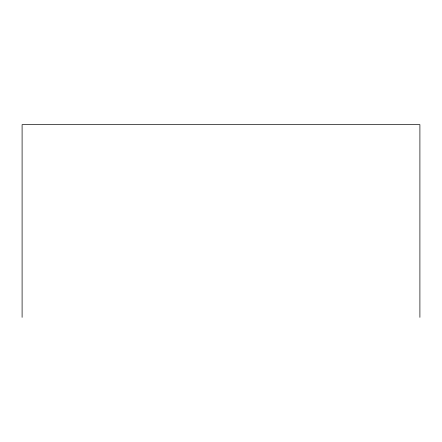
<?xml version="1.0" encoding="UTF-8"?>
<svg xmlns="http://www.w3.org/2000/svg" width="442" height="442" viewBox="0 0 442 442"><rect width="100%" height="100%" fill="white"/><g stroke="black" fill="none" stroke-linecap="round" stroke-linejoin="round"><path stroke-width="0.66" d="M419.9 317.356L419.9 124.644L22.1 124.644L22.1 317.356"/></g></svg>
